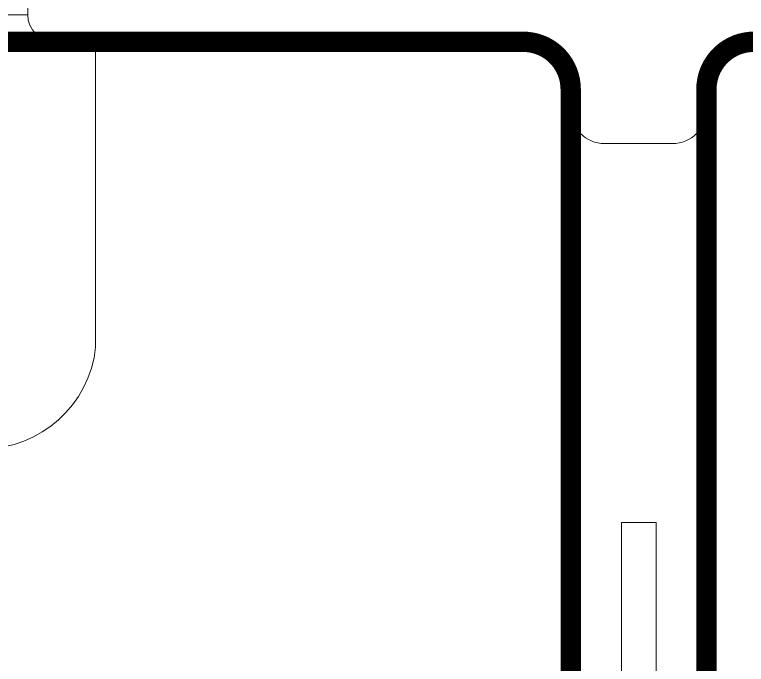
# Model space of a CAD drawing. Header units: metres. Extents: x 8 to 2416, y -346 to 476.
# Drawn here: x 218.993 to 220.071, y -225.354 to -224.396 of the extents above; entities that cross this region are included whole.
import ezdxf

# ---------------------------------------------------------------- set-up
doc = ezdxf.new("R2010")
doc.units = ezdxf.units.M
doc.linetypes.add('0', pattern=[0])
doc.layers.get('0').update_dxf_attribs({"color": 250, "linetype": '0', "lineweight": 20})
for name, color, linetype, lineweight in [('A-DOOR', 35, 'Continuous', 5), ('A-WALL', 250, 'Continuous', 20), ('baños', 140, 'Continuous', 0), ('SE-3', 253, 'Continuous', 5)]:
    doc.layers.add(name, color=color, linetype=linetype, lineweight=lineweight)
doc.layers.add('REVESTIMIENTO EXTERIOR', color=7, linetype='Continuous', lineweight=5, true_color=0xffdebd)
doc.styles.get("Standard").update_dxf_attribs({"font": 'arial.ttf', "height": 0.1875})

# ---------------------------------------------------------------- blocks, each defined once
blk = doc.blocks.new('PL BASE 2N NASAS 09')
at = {"layer": 'A-DOOR'}
for p, q in [((169.0136, -5.3718), (169.0476, -5.3718)), ((166.3576, -5.4117), (169.0876, -5.4117))]:
    blk.add_line(p, q, dxfattribs=at)
blk.add_lwpolyline([(169.9225, -6.1201), (169.9225, -7.0701), (169.9736, -7.0701), (169.9736, -6.1201)], close=True, dxfattribs=at)
at = {"layer": 'A-WALL'}
for p, q in [((169.0476, -5.2517), (169.0476, -5.3717)), ((169.0876, -5.4117), (169.7775, -5.4117)), ((169.8475, -5.4817), (169.8475, -5.5117)), ((170.0475, -5.4817), (170.0475, -5.5117)), ((169.9975, -5.5617), (169.8975, -5.5617))]:
    blk.add_line(p, q, dxfattribs=at)
for centre, radius, start, end in [((169.0876, -5.3717), 0.04, 180, 269.9993), ((169.7775, -5.4817), 0.07, 0, 90), ((170.1175, -5.4817), 0.07, 90, 180), ((169.8975, -5.5117), 0.05, 180, 270), ((169.9975, -5.5117), 0.05, 270, 0)]:
    blk.add_arc(centre, radius, start, end, dxfattribs=at)
at = {"layer": 'baños'}
blk.add_line((169.1476, -5.4117), (169.1476, -5.8617), dxfattribs=at)
blk.add_arc((168.981, -5.8443), 0.1675, 270, 354.0288, dxfattribs=at)
at = {"layer": 'baños', "linetype": 'Continuous', "flags": 8}
for tag, p in [('MODELNUMBER', (167.1329, -5.6306, 0)), ('TRADENAME', (167.1329, -5.6307, 0)), ('PRODUCT', (167.1329, -5.6307, 0)), ('MATERIAL', (167.1329, -5.6307, 0)), ('MODELNUMBER', (168.3076, -5.6306, 0)), ('TRADENAME', (168.3076, -5.6307, 0)), ('PRODUCT', (168.3076, -5.6307, 0)), ('MATERIAL', (168.3076, -5.6307, 0))]:
    blk.add_attdef(tag, p, '', height=0.0000254, rotation=180.0001, dxfattribs=at)
blk = doc.blocks.new('PL MUEBLES 2N NASAS 09')
blk.add_blockref('PL BASE 2N NASAS 09', (49.9143, 62.717))

msp = doc.modelspace()

# ---------------------------------------------------------------- linework, layer by layer
at = {"layer": 'REVESTIMIENTO EXTERIOR', "const_width": 0.03}
msp.add_lwpolyline([(221.14182, -225.68633), (223.84182, -225.68633, 0.4142136), (223.91182, -225.61633), (223.91182, -224.50633, 0.4142136), (223.84182, -224.43633), (220.08182, -224.43633, 0.4142136), (220.01182, -224.50633), (220.01182, -225.61633)], format="xyb", dxfattribs=at)
at = {"layer": 'SE-3', "color": 254, "true_color": 0xd7ebd2, "transparency": 33554687, "const_width": 0.03}
msp.add_lwpolyline([(219.81182, -226.59633), (219.81182, -224.50633, 0.4142136), (219.74182, -224.43633), (216.26182, -224.43634)], format="xyb", dxfattribs=at)

# ---------------------------------------------------------------- block references
at = {"layer": 'REVESTIMIENTO EXTERIOR', "color": 30, "true_color": 0xf8991e}
msp.add_blockref('PL MUEBLES 2N NASAS 09', (0.05, -281.74161), dxfattribs=at)

doc.saveas('drawing.dxf')
